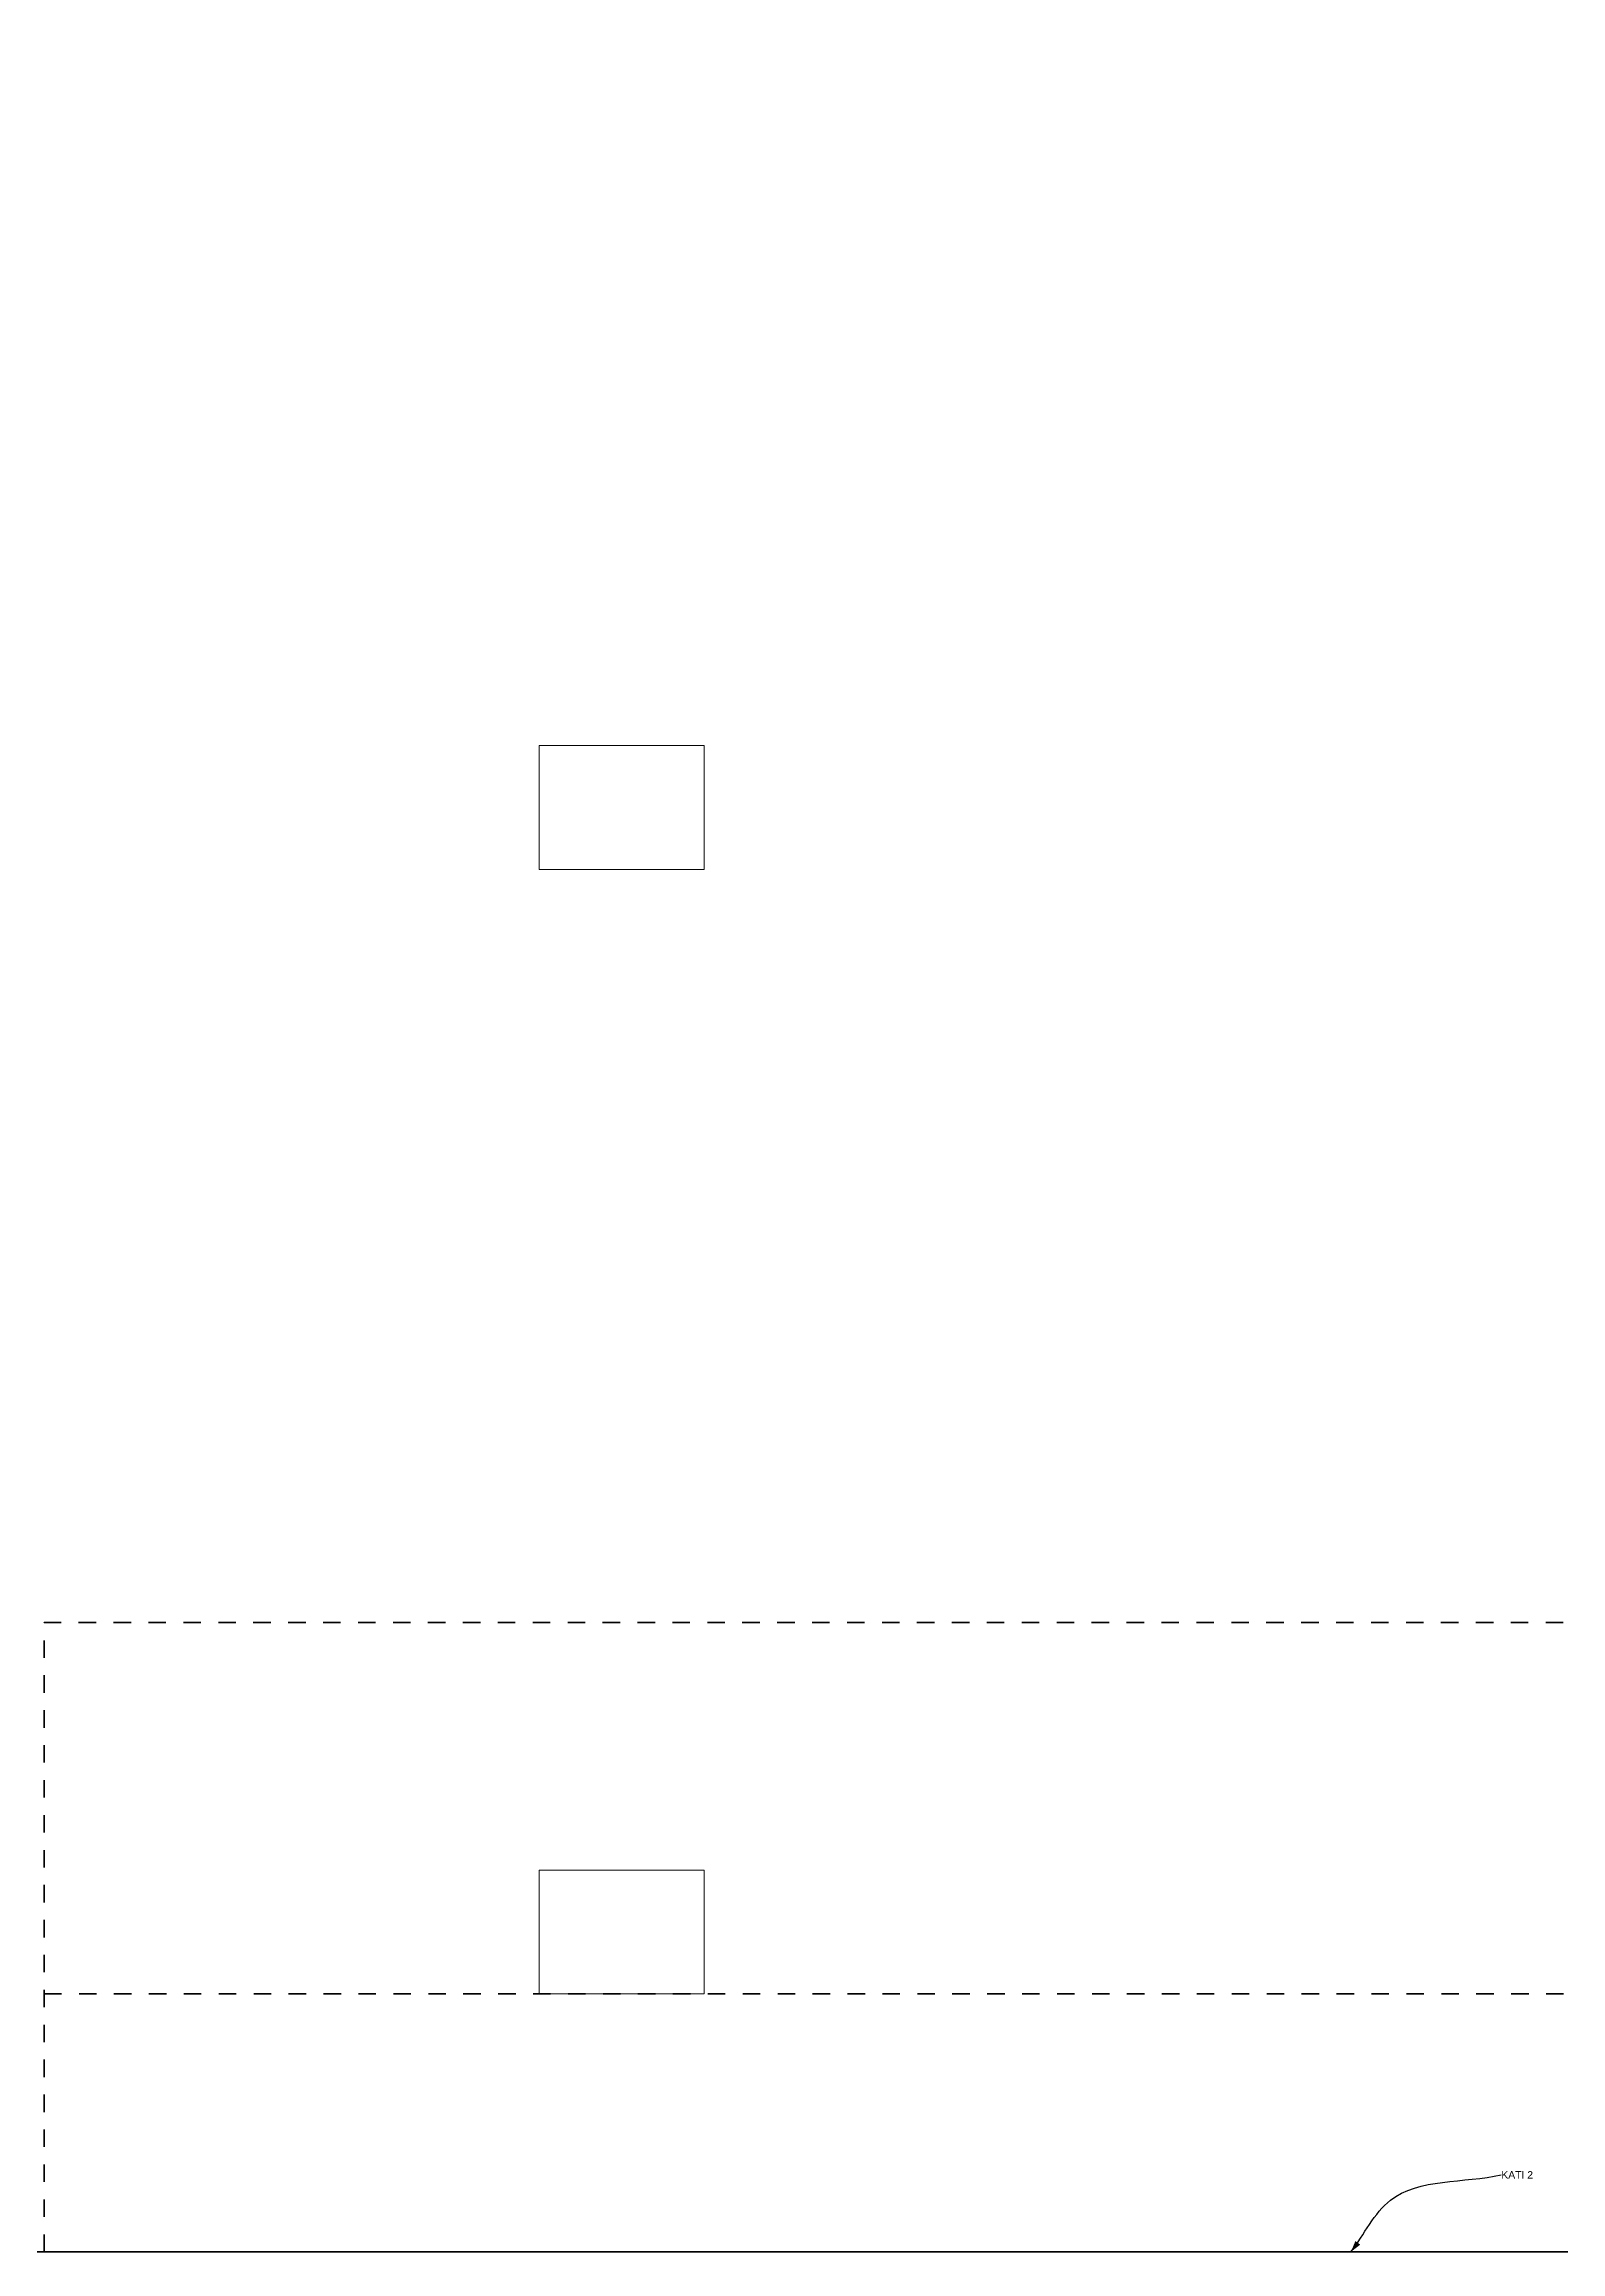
# Model space of a CAD drawing. Header units: millimetres. Extents: x 183280 to 521041, y -188189 to -122473.
# Drawn here: x 218411 to 225764, y -160116 to -149417 of the extents above; entities that cross this region are included whole.
import ezdxf

# ---------------------------------------------------------------- set-up
doc = ezdxf.new("R2010")
doc.units = ezdxf.units.MM
doc.header["$MEASUREMENT"] = 0
doc.linetypes.add('Small Dashed', pattern=[169.333333, 84.666667, -84.666667])
for name, color, linetype, lineweight, true_color in [('A - Bodrum -2 poliline_Pen_No__91', 171, 'Continuous', 13, 0xaaaaff), ('A - Kati 1 polyline_Pen_No__104', 7, 'Continuous', 13, 0x96e196), ('A - Kati 12 polyline_Pen_No__108', 7, 'Continuous', 13, 0xfd8379), ('A - Kati karakteristik polyline_Pen_No__103', 7, 'Continuous', 13, 0xffcc99), ('A - Themeli_Pen_No__25', 7, 'Continuous', 35, 0x40a5ff), ('Annotation - Label_Pen_No__103', 7, 'Continuous', 13, 0xffcc99), ('Annotation - Label_Pen_No__85', 7, 'Continuous', 20, 0x80c2ff)]:
    doc.layers.add(name, color=color, linetype=linetype, lineweight=lineweight, true_color=true_color)
for name, color, linetype, lineweight in [('A - Kati karakteristik polyline_Pen_No__38', 30, 'Continuous', 35), ('A - Penthouse polyline_Pen_No__32', 15, 'Continuous', 35), ('A - Perdhesa polyline_Pen_No__6', 5, 'Continuous', 35), ('A - Shtyllat_Pen_No__20', 1, 'Continuous', 0)]:
    doc.layers.add(name, color=color, linetype=linetype, lineweight=lineweight)
doc.layers.add('A - Shtyllat', color=7, linetype='Continuous')
doc.styles.add('GENERATED_STYLE_1', font='arial.ttf')
doc.dimstyles.new('GENERATED_STYLE__1', dxfattribs={"dimtxt": 0.18, "dimasz": 54.72, "dimexe": 0.18, "dimexo": 0.0625, "dimgap": 0, "dimtad": 0, "dimtih": 1, "dimtoh": 1, "dimdec": 4, "dimzin": 0, "dimdsep": 46, "dimcen": 0.09, "dimadec": 0, "dimazin": 0, "dimtfac": 1, "dimtdec": 4, "dimtmove": 0, "dimatfit": 3, "dimldrblk": 'ARROWHEAD_5', "dimfxl": 0, "dimtolj": 1, "dimtzin": 0, "dimarcsym": 0})

# ---------------------------------------------------------------- blocks, each defined once
blk = doc.blocks.new('Column_26', base_point=(221211, -153116))
at = {"layer": 'A - Shtyllat_Pen_No__20', "color": 1, "linetype": 'Continuous', "lineweight": 0, "flags": 128}
blk.add_lwpolyline([(220811, -152816), (220811, -153416), (221611, -153416), (221611, -152816)], close=True, dxfattribs=at)
blk = doc.blocks.new('Column_38', base_point=(221211, -158566))
at = {"layer": 'A - Shtyllat_Pen_No__20', "color": 1, "linetype": 'Continuous', "lineweight": 0, "flags": 128}
blk.add_lwpolyline([(221611, -158866), (221611, -158266), (220811, -158266), (220811, -158866)], close=True, dxfattribs=at)
blk = doc.blocks.new('ARROWHEAD_5')
at = {"linetype": 'Continuous', "lineweight": 0}
blk.add_hatch(color=0, dxfattribs=at).paths.add_polyline_path([(-1, 0.2679), (0, 0), (-1, -0.2679)])
at = {"color": 0, "linetype": 'Continuous', "lineweight": 0}
blk.add_line((0, 0), (-1, 0), dxfattribs=at)

msp = doc.modelspace()

# ---------------------------------------------------------------- linework, layer by layer
at = {"layer": 'A - Bodrum -2 poliline_Pen_No__91', "color": 161, "linetype": 'Continuous', "lineweight": 13, "true_color": 0xaaaaff}
msp.add_lwpolyline([(194811, -160116), (194811, -158266), (191111, -158266), (191111, -153216), (190161, -153216), (190161, -140716), (232061, -140716), (232061, -160116)], close=True, dxfattribs=at)
at = {"layer": 'A - Kati 1 polyline_Pen_No__104', "color": 81, "linetype": 'Small Dashed', "lineweight": 13, "true_color": 0x96e196}
msp.add_lwpolyline([(191111, -157116), (200461, -157116), (200461, -160116), (232061, -160116), (232061, -142216), (190161, -142216), (190161, -153216), (191111, -153216)], close=True, dxfattribs=at)
at = {"layer": 'A - Kati 12 polyline_Pen_No__108', "color": 11, "linetype": 'Small Dashed', "lineweight": 13, "true_color": 0xfd8379}
msp.add_lwpolyline([(191511, -158316), (195311, -158316), (195311, -157116), (200461, -157116), (200461, -160116), (218411, -160116), (218411, -158866), (232061, -158866), (232061, -142216), (190161, -142216), (190161, -153216), (191111, -153216), (191111, -157116), (191511, -157116)], close=True, dxfattribs=at)
at = {"layer": 'A - Kati karakteristik polyline_Pen_No__103', "color": 31, "linetype": 'Small Dashed', "lineweight": 13, "true_color": 0xffcc99}
msp.add_lwpolyline([(232061, -158866), (232061, -160116), (218411, -160116)], dxfattribs=at)
at = {"layer": 'A - Kati karakteristik polyline_Pen_No__38', "color": 30, "linetype": 'Small Dashed', "lineweight": 35}
msp.add_lwpolyline([(191111, -157116), (191511, -157116), (191511, -158316), (195311, -158316), (195311, -157116), (200461, -157116), (200461, -160116), (218411, -160116), (218411, -158866), (232061, -158866), (232061, -142216), (190161, -142216), (190161, -153216), (191111, -153216)], close=True, dxfattribs=at)
at = {"layer": 'A - Penthouse polyline_Pen_No__32', "color": 15, "linetype": 'Small Dashed', "lineweight": 35, "flags": 128}
msp.add_lwpolyline([(218411, -160116), (218411, -157066), (227561, -157066), (227561, -150441), (228561, -150441), (228561, -143816), (193461, -143816), (193461, -150416), (195614, -150416), (195614, -156616), (200461, -156616), (200461, -160116)], close=True, dxfattribs=at)
at = {"layer": 'A - Perdhesa polyline_Pen_No__6', "color": 5, "linetype": 'Continuous', "lineweight": 35}
msp.add_lwpolyline([(191111, -157116), (200461, -157116), (200461, -160116), (232061, -160116), (232061, -142216), (190161, -142216), (190161, -153216), (191111, -153216)], close=True, dxfattribs=at)
at = {"layer": 'A - Themeli_Pen_No__25', "color": 161, "linetype": 'Continuous', "lineweight": 35, "true_color": 0x40a5ff}
msp.add_lwpolyline([(189661, -140616), (189661, -153466), (190811, -153466), (190811, -158366), (194711, -158366), (194711, -160116), (232111, -160116), (232111, -140711), (231969, -140616)], close=True, dxfattribs=at)

# ---------------------------------------------------------------- block references
at = {"layer": 'A - Shtyllat', "color": 1, "lineweight": 0}
for name, p in [('Column_26', (221211, -153116)), ('Column_38', (221211, -158566))]:
    msp.add_blockref(name, p, dxfattribs=at)

# ---------------------------------------------------------------- texts
at = {"layer": 'Annotation - Label_Pen_No__103', "color": 31, "linetype": 'Continuous', "lineweight": 13, "true_color": 0xffcc99, "insert": (225475, -159743), "char_height": 36, "attachment_point": 4, "style": 'GENERATED_STYLE_1'}
msp.add_mtext('\\A1;{\\pql;\\fArial|b0|i0|c0|p34;KATI \\fArial|b0|i0|c0|p34;2}', dxfattribs=at)

# ---------------------------------------------------------------- leaders
at = {"layer": 'Annotation - Label_Pen_No__85', "color": 151, "linetype": 'Continuous', "lineweight": 20, "true_color": 0x80c2ff, "path_type": 1, "annotation_type": 0, "has_hookline": 1, "hookline_direction": 0, "text_width": 147}
msp.add_leader([(224746, -160116), (224937, -159866), (225475, -159743)], dimstyle='GENERATED_STYLE__1', dxfattribs=at)

doc.saveas('drawing.dxf')
